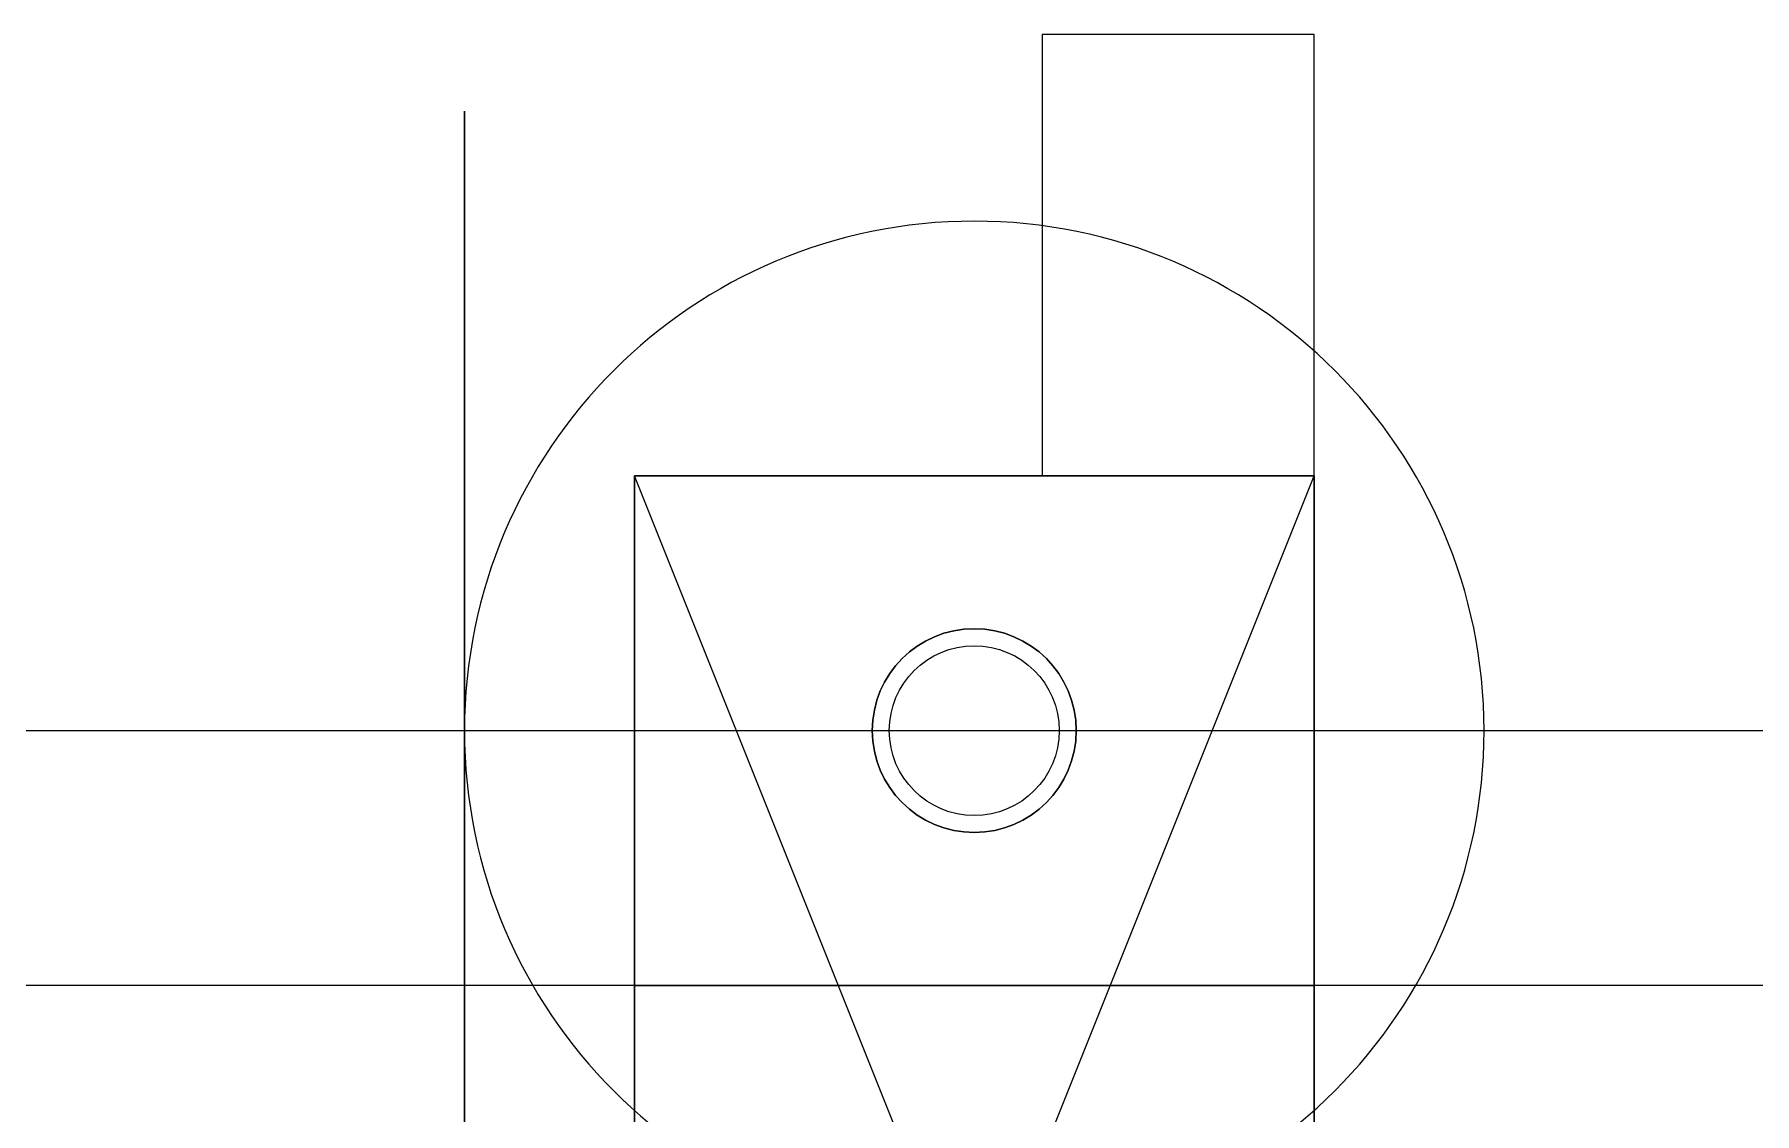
# Model space of a CAD drawing. Header units: centimetres. Extents: x -25.1 to 37.5, y -51.5 to 12.5.
# Drawn here: x 12.23 to 17.3, y -34.88 to -31.7 of the extents above; entities that cross this region are included whole.
import ezdxf

# ---------------------------------------------------------------- set-up
doc = ezdxf.new("R2010")
doc.units = ezdxf.units.CM
doc.header["$MEASUREMENT"] = 0
for name, color, linetype in [('robot assembler v21_Sketch16', 7, 'Continuous'), ('robot assembler v21_Sketch80', 7, 'Continuous'), ('robot assembler v21_Sketch81', 7, 'Continuous'), ('robot assembler v21_Sketch82', 7, 'Continuous'), ('robot assembler v21_Sketch84', 7, 'Continuous'), ('robot assembler v21_Sketch85', 7, 'Continuous'), ('robot assembler v21_Sketch86', 7, 'Continuous'), ('robot assembler v21_Sketch89', 7, 'Continuous'), ('robot assembler v21_Sketch97', 7, 'Continuous')]:
    doc.layers.add(name, color=color, linetype=linetype)

msp = doc.modelspace()

# ---------------------------------------------------------------- linework, layer by layer
at = {"layer": 'robot assembler v21_Sketch16'}
for p, q in [((14, -33, 46.9), (16, -33, 46.9)), ((14, -38, 46.9), (14, -33, 46.9)), ((16, -38, 46.9), (14, -33, 46.9)), ((14, -38, 46.9), (16, -33, 46.9)), ((16, -33, 46.9), (16, -38, 46.9)), ((30, -34.5, 46.9), (0, -34.5, 46.9))]:
    msp.add_line(p, q, dxfattribs=at)
at = {"layer": 'robot assembler v21_Sketch80'}
for p, q in [((16, -33, 49.1), (14, -33, 49.1)), ((14, -33, 49.1), (14, -34.5, 49.1)), ((16, -34.5, 49.1), (16, -33, 49.1)), ((14, -34.5, 49.1), (16, -34.5, 49.1))]:
    msp.add_line(p, q, dxfattribs=at)
for radius in [0.3, 0.25]:
    msp.add_circle((15, -33.75, 49.1), radius, dxfattribs=at)
at = {"layer": 'robot assembler v21_Sketch81'}
for p, q in [((14, -33, 41.9), (16, -33, 41.9)), ((14, -38, 41.9), (14, -33, 41.9)), ((16, -33, 41.9), (16, -38, 41.9))]:
    msp.add_line(p, q, dxfattribs=at)
at = {"layer": 'robot assembler v21_Sketch81', "extrusion": (-3.77476e-15, -1.22465e-16, -1)}
msp.add_circle((-15, -33.75, -41.9), 0.3, dxfattribs=at)
at = {"layer": 'robot assembler v21_Sketch82'}
for p, q in [((14, -34.5, 49.1), (14, -33, 49.1)), ((14, -33, 41.9), (14, -38, 41.9)), ((14, -33, 49.1), (14, -33, 41.9)), ((14, -36.5, 44.9), (14, -34.5, 44.9)), ((14, -34.5, 44.9), (14, -34.5, 49.1))]:
    msp.add_line(p, q, dxfattribs=at)
at = {"layer": 'robot assembler v21_Sketch84'}
for p, q in [((14, -38, 41.9), (14, -33, 41.9)), ((14, -33, 41.9), (16, -33, 41.9)), ((16, -33, 41.9), (16, -38, 41.9))]:
    msp.add_line(p, q, dxfattribs=at)
at = {"layer": 'robot assembler v21_Sketch84', "extrusion": (-3.77476e-15, -1.22465e-16, -1)}
msp.add_circle((-15, -33.75, -41.9), 0.3, dxfattribs=at)
at = {"layer": 'robot assembler v21_Sketch85'}
for p, q in [((13.5, -31.9263, 24.9), (13.5, -39.1, 24.9)), ((13.5, -39.1, 23), (13.5, -31.9263, 23)), ((13.5, -31.9263, 23), (13.5, -31.9263, 24.9)), ((13.5, -33, 23.9), (13.5, -38, 23.9)), ((13.5, -38, 24.9), (13.5, -33, 24.9)), ((13.5, -33, 24.9), (13.5, -33, 23.9))]:
    msp.add_line(p, q, dxfattribs=at)
at = {"layer": 'robot assembler v21_Sketch86'}
msp.add_line((10.5, -33.75, 23.9), (19.5, -33.75, 23.9), dxfattribs=at)
at = {"layer": 'robot assembler v21_Sketch86', "extrusion": (0, -2.44929e-16, -1)}
msp.add_circle((-15, -33.75, -23.9), 1.5, dxfattribs=at)
at = {"layer": 'robot assembler v21_Sketch89'}
for p, q in [((16, -38, 41.9), (16, -33, 41.9)), ((16, -33, 41.9), (16, -33, 49.1)), ((16, -33, 49.1), (16, -34.47, 49.1)), ((16, -34.47, 44.9), (16, -36.53, 44.9)), ((16, -34.47, 49.1), (16, -34.47, 44.9))]:
    msp.add_line(p, q, dxfattribs=at)
at = {"layer": 'robot assembler v21_Sketch97'}
for p, q in [((15.9998, -31.7, 42.7), (15.1998, -31.7, 42.7)), ((15.1998, -31.7, 42.7), (15.1998, -33, 42.7)), ((15.1998, -31.7, 42.7), (15.1998, -33, 42.7)), ((15.9998, -31.7, 42.7), (15.1998, -31.7, 42.7)), ((15.9998, -33, 42.7), (15.9998, -31.7, 42.7)), ((15.9998, -33, 42.7), (15.9998, -31.7, 42.7)), ((15.1998, -33, 42.7), (15.9998, -33, 42.7)), ((15.1998, -33, 42.7), (15.9998, -33, 42.7))]:
    msp.add_line(p, q, dxfattribs=at)

doc.saveas('drawing.dxf')
